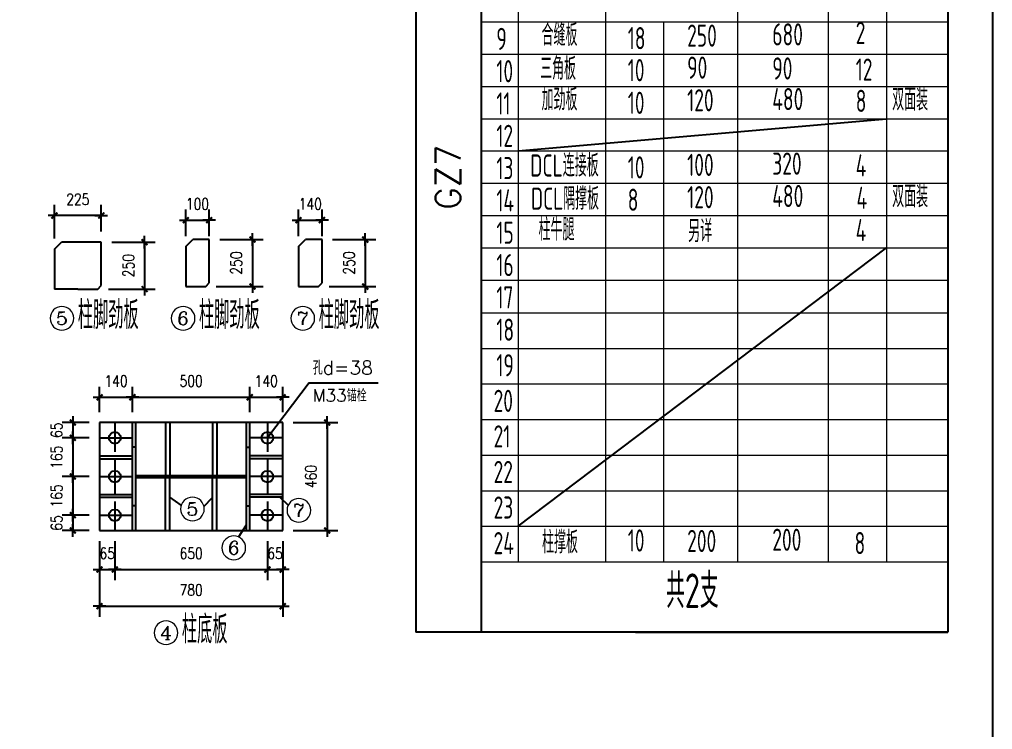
# Model space of a CAD drawing. Header units: millimetres. Extents: x 2451220 to 4527627, y -5186613 to -1639140.
# Drawn here: x 2491681 to 2499972, y -1788656 to -1782604 of the extents above; entities that cross this region are included whole.
import ezdxf
from ezdxf.enums import TextEntityAlignment as Align

# ---------------------------------------------------------------- set-up
doc = ezdxf.new("R2010")
doc.units = ezdxf.units.MM
doc.header["$LTSCALE"] = 1000
doc.header["$PDMODE"] = 34
doc.linetypes.add('CENTER', pattern=[50.8, 31.75, -6.35, 6.35, -6.35])
doc.layers.add('轴线层', color=1, linetype='CENTER', lineweight=15)
doc.layers.add('钢架', color=7, linetype='Continuous', lineweight=25)
doc.styles.add('COMPLEX', font='COMPLEX')
doc.styles.add('DIM_FONT', font='simplex.shx', dxfattribs={"width": 0.8, "bigfont": 'hztxt.shx'})
doc.styles.add('hz', font='gbenor.shx', dxfattribs={"width": 0.75, "height": 100, "bigfont": 'gbcbig.shx'})
doc.styles.get("Standard").update_dxf_attribs({"font": 'txt', "bigfont": 'gbcbig.shx'})
doc.dimstyles.new('WGH(2)', dxfattribs={"dimscale": 1.2, "dimtxt": 100, "dimasz": 0.5, "dimexe": 75, "dimexo": 75, "dimgap": 75, "dimtad": 1, "dimdec": 0, "dimlfac": 0.5, "dimzin": 0, "dimdsep": 46, "dimtxsty": 'DIM_FONT', "dimblk1": '_DIMX', "dimblk2": '_DIMX', "dimsah": 1, "dimcen": 0.09, "dimclrd": 3, "dimclre": 3, "dimclrt": 7, "dimadec": 0, "dimazin": 0, "dimtfac": 1, "dimtdec": 0, "dimtix": 1, "dimtmove": 2, "dimatfit": 3, "dimldrblk": '_DIMX', "dimfxl": 1, "dimtolj": 1, "dimtzin": 0, "dimarcsym": 0})

# ---------------------------------------------------------------- blocks, each defined once
blk = doc.blocks.new('_DIMX')
blk.add_line((-150, 0), (150, 0))
at = {"const_width": 50}
blk.add_lwpolyline([(-70, -70), (70, 70)], dxfattribs=at)
blk = doc.blocks.new('*D2263')
at = {"color": 3, "lineweight": -2}
for p, q in [((2492363.8, -1787049.9), (2492363.8, -1787382.6)), ((2492493.8, -1787049.9), (2492493.8, -1787382.6)), ((2492363.4, -1787292.6), (2492363.1, -1787292.6)), ((2492363.8, -1787292.6), (2492493.8, -1787292.6)), ((2492494.1, -1787292.6), (2492494.5, -1787292.6))]:
    blk.add_line(p, q, dxfattribs=at)
at = {"layer": 'Defpoints', "color": 0}
for p in [(2492363.8, -1786959.9), (2492493.8, -1786959.9), (2492493.8, -1787292.6)]:
    blk.add_point(p, dxfattribs=at)
at = {"color": 3, "lineweight": -2, "xscale": 0.36, "yscale": 0.36, "zscale": 0.36}
blk.add_blockref('_DIMX', (2492363.8, -1787292.6), dxfattribs=at)
at = {"color": 3, "lineweight": -2, "xscale": 0.36, "yscale": 0.36, "zscale": 0.36, "rotation": 180}
blk.add_blockref('_DIMX', (2492493.8, -1787292.6), dxfattribs=at)
at = {"color": 7, "insert": (2492428.8, -1787154.6), "char_height": 96, "attachment_point": 5, "style": 'DIM_FONT'}
blk.add_mtext('\\A1;65', dxfattribs=at)
blk = doc.blocks.new('*D2264')
at = {"color": 3, "lineweight": -2}
for p, q in [((2492493.8, -1787049.9), (2492493.8, -1787382.6)), ((2493793.8, -1787049.9), (2493793.8, -1787382.6)), ((2492494.1, -1787292.6), (2493793.4, -1787292.6))]:
    blk.add_line(p, q, dxfattribs=at)
at = {"layer": 'Defpoints', "color": 0}
for p in [(2492493.8, -1786959.9), (2493793.8, -1786959.9), (2493793.8, -1787292.6)]:
    blk.add_point(p, dxfattribs=at)
at = {"color": 3, "lineweight": -2, "xscale": 0.36, "yscale": 0.36, "zscale": 0.36, "rotation": 180}
blk.add_blockref('_DIMX', (2492493.8, -1787292.6), dxfattribs=at)
at = {"color": 3, "lineweight": -2, "xscale": 0.36, "yscale": 0.36, "zscale": 0.36}
blk.add_blockref('_DIMX', (2493793.8, -1787292.6), dxfattribs=at)
at = {"color": 7, "insert": (2493143.8, -1787154.6), "char_height": 96, "attachment_point": 5, "style": 'DIM_FONT'}
blk.add_mtext('\\A1;650', dxfattribs=at)
blk = doc.blocks.new('*D2265')
at = {"color": 3, "lineweight": -2}
for p, q in [((2493793.8, -1787049.9), (2493793.8, -1787382.6)), ((2493923.8, -1787049.9), (2493923.8, -1787382.6)), ((2493793.4, -1787292.6), (2493793.1, -1787292.6)), ((2493793.8, -1787292.6), (2493923.8, -1787292.6)), ((2493924.1, -1787292.6), (2493924.5, -1787292.6))]:
    blk.add_line(p, q, dxfattribs=at)
at = {"layer": 'Defpoints', "color": 0}
for p in [(2493793.8, -1786959.9), (2493923.8, -1786959.9), (2493923.8, -1787292.6)]:
    blk.add_point(p, dxfattribs=at)
at = {"color": 3, "lineweight": -2, "xscale": 0.36, "yscale": 0.36, "zscale": 0.36}
blk.add_blockref('_DIMX', (2493793.8, -1787292.6), dxfattribs=at)
at = {"color": 3, "lineweight": -2, "xscale": 0.36, "yscale": 0.36, "zscale": 0.36, "rotation": 180}
blk.add_blockref('_DIMX', (2493923.8, -1787292.6), dxfattribs=at)
at = {"color": 7, "insert": (2493858.8, -1787154.6), "char_height": 96, "attachment_point": 5, "style": 'DIM_FONT'}
blk.add_mtext('\\A1;65', dxfattribs=at)
blk = doc.blocks.new('*D2266')
at = {"color": 3, "lineweight": -2}
for p, q in [((2492273.8, -1786039.9), (2492045.4, -1786039.9)), ((2492135.4, -1786039.5), (2492135.4, -1786039.2)), ((2492135.4, -1786039.9), (2492135.4, -1786169.9)), ((2492273.8, -1786169.9), (2492045.4, -1786169.9)), ((2492135.4, -1786170.3), (2492135.4, -1786170.6))]:
    blk.add_line(p, q, dxfattribs=at)
at = {"layer": 'Defpoints', "color": 0}
for p in [(2492363.8, -1786039.9), (2492135.4, -1786169.9), (2492363.8, -1786169.9)]:
    blk.add_point(p, dxfattribs=at)
at = {"color": 3, "lineweight": -2, "xscale": 0.36, "yscale": 0.36, "zscale": 0.36}
for p, rotation in [((2492135.4, -1786039.9), 270), ((2492135.4, -1786169.9), 90)]:
    blk.add_blockref('_DIMX', p, dxfattribs=dict(at, rotation=rotation))
at = {"color": 7, "insert": (2491997.4, -1786104.9), "char_height": 96, "attachment_point": 5, "rotation": 90, "style": 'DIM_FONT'}
blk.add_mtext('\\A1;65', dxfattribs=at)
blk = doc.blocks.new('*D2267')
at = {"color": 3, "lineweight": -2}
for p, q in [((2492135.4, -1786169.5), (2492135.4, -1786169.2)), ((2492273.8, -1786169.9), (2492045.4, -1786169.9)), ((2492135.4, -1786169.9), (2492135.4, -1786499.9)), ((2492273.8, -1786499.9), (2492045.4, -1786499.9)), ((2492135.4, -1786500.3), (2492135.4, -1786500.6))]:
    blk.add_line(p, q, dxfattribs=at)
at = {"layer": 'Defpoints', "color": 0}
for p in [(2492363.8, -1786169.9), (2492135.4, -1786499.9), (2492363.8, -1786499.9)]:
    blk.add_point(p, dxfattribs=at)
at = {"color": 3, "lineweight": -2, "xscale": 0.36, "yscale": 0.36, "zscale": 0.36}
for p, rotation in [((2492135.4, -1786169.9), 270), ((2492135.4, -1786499.9), 90)]:
    blk.add_blockref('_DIMX', p, dxfattribs=dict(at, rotation=rotation))
at = {"color": 7, "insert": (2491997.4, -1786334.9), "char_height": 96, "attachment_point": 5, "rotation": 90, "style": 'DIM_FONT'}
blk.add_mtext('\\A1;165', dxfattribs=at)
blk = doc.blocks.new('*D2268')
at = {"color": 3, "lineweight": -2}
for p, q in [((2492273.8, -1786499.9), (2492045.4, -1786499.9)), ((2492135.4, -1786499.5), (2492135.4, -1786499.2)), ((2492135.4, -1786499.9), (2492135.4, -1786829.9)), ((2492273.8, -1786829.9), (2492045.4, -1786829.9)), ((2492135.4, -1786830.3), (2492135.4, -1786830.6))]:
    blk.add_line(p, q, dxfattribs=at)
at = {"layer": 'Defpoints', "color": 0}
for p in [(2492363.8, -1786499.9), (2492135.4, -1786829.9), (2492363.8, -1786829.9)]:
    blk.add_point(p, dxfattribs=at)
at = {"color": 3, "lineweight": -2, "xscale": 0.36, "yscale": 0.36, "zscale": 0.36}
for p, rotation in [((2492135.4, -1786499.9), 270), ((2492135.4, -1786829.9), 90)]:
    blk.add_blockref('_DIMX', p, dxfattribs=dict(at, rotation=rotation))
at = {"color": 7, "insert": (2491997.4, -1786664.9), "char_height": 96, "attachment_point": 5, "rotation": 90, "style": 'DIM_FONT'}
blk.add_mtext('\\A1;165', dxfattribs=at)
blk = doc.blocks.new('*D2269')
at = {"color": 3, "lineweight": -2}
for p, q in [((2492273.8, -1786829.9), (2492045.4, -1786829.9)), ((2492135.4, -1786829.5), (2492135.4, -1786829.2)), ((2492135.4, -1786829.9), (2492135.4, -1786959.9)), ((2492273.8, -1786959.9), (2492045.4, -1786959.9)), ((2492135.4, -1786960.3), (2492135.4, -1786960.6))]:
    blk.add_line(p, q, dxfattribs=at)
at = {"layer": 'Defpoints', "color": 0}
for p in [(2492363.8, -1786829.9), (2492135.4, -1786959.9), (2492363.8, -1786959.9)]:
    blk.add_point(p, dxfattribs=at)
at = {"color": 3, "lineweight": -2, "xscale": 0.36, "yscale": 0.36, "zscale": 0.36}
for p, rotation in [((2492135.4, -1786829.9), 270), ((2492135.4, -1786959.9), 90)]:
    blk.add_blockref('_DIMX', p, dxfattribs=dict(at, rotation=rotation))
at = {"color": 7, "insert": (2491997.4, -1786894.9), "char_height": 96, "attachment_point": 5, "rotation": 90, "style": 'DIM_FONT'}
blk.add_mtext('\\A1;65', dxfattribs=at)
blk = doc.blocks.new('*D2270')
at = {"color": 3, "lineweight": -2}
for p, q in [((2492363.8, -1785949.9), (2492363.8, -1785734.2)), ((2492643.8, -1785949.9), (2492643.8, -1785734.2)), ((2492363.4, -1785824.2), (2492363.1, -1785824.2)), ((2492363.8, -1785824.2), (2492643.8, -1785824.2)), ((2492644.1, -1785824.2), (2492644.5, -1785824.2))]:
    blk.add_line(p, q, dxfattribs=at)
at = {"layer": 'Defpoints', "color": 0}
for p in [(2492643.8, -1785824.2), (2492363.8, -1786039.9), (2492643.8, -1786039.9)]:
    blk.add_point(p, dxfattribs=at)
at = {"color": 3, "lineweight": -2, "xscale": 0.36, "yscale": 0.36, "zscale": 0.36}
blk.add_blockref('_DIMX', (2492363.8, -1785824.2), dxfattribs=at)
at = {"color": 3, "lineweight": -2, "xscale": 0.36, "yscale": 0.36, "zscale": 0.36, "rotation": 180}
blk.add_blockref('_DIMX', (2492643.8, -1785824.2), dxfattribs=at)
at = {"color": 7, "insert": (2492503.8, -1785686.2), "char_height": 96, "attachment_point": 5, "style": 'DIM_FONT'}
blk.add_mtext('\\A1;140', dxfattribs=at)
blk = doc.blocks.new('*D2271')
at = {"color": 3, "lineweight": -2}
for p, q in [((2492643.8, -1785949.9), (2492643.8, -1785734.2)), ((2493643.8, -1785949.9), (2493643.8, -1785734.2)), ((2492644.1, -1785824.2), (2493643.4, -1785824.2))]:
    blk.add_line(p, q, dxfattribs=at)
at = {"layer": 'Defpoints', "color": 0}
for p in [(2493643.8, -1785824.2), (2492643.8, -1786039.9), (2493643.8, -1786039.9)]:
    blk.add_point(p, dxfattribs=at)
at = {"color": 3, "lineweight": -2, "xscale": 0.36, "yscale": 0.36, "zscale": 0.36, "rotation": 180}
blk.add_blockref('_DIMX', (2492643.8, -1785824.2), dxfattribs=at)
at = {"color": 3, "lineweight": -2, "xscale": 0.36, "yscale": 0.36, "zscale": 0.36}
blk.add_blockref('_DIMX', (2493643.8, -1785824.2), dxfattribs=at)
at = {"color": 7, "insert": (2493143.8, -1785686.2), "char_height": 96, "attachment_point": 5, "style": 'DIM_FONT'}
blk.add_mtext('\\A1;500', dxfattribs=at)
blk = doc.blocks.new('*D2272')
at = {"color": 3, "lineweight": -2}
for p, q in [((2493643.8, -1785949.9), (2493643.8, -1785734.2)), ((2493923.8, -1785949.9), (2493923.8, -1785734.2)), ((2493643.4, -1785824.2), (2493643.1, -1785824.2)), ((2493643.8, -1785824.2), (2493923.8, -1785824.2)), ((2493924.1, -1785824.2), (2493924.5, -1785824.2))]:
    blk.add_line(p, q, dxfattribs=at)
at = {"layer": 'Defpoints', "color": 0}
for p in [(2493923.8, -1785824.2), (2493643.8, -1786039.9), (2493923.8, -1786039.9)]:
    blk.add_point(p, dxfattribs=at)
at = {"color": 3, "lineweight": -2, "xscale": 0.36, "yscale": 0.36, "zscale": 0.36}
blk.add_blockref('_DIMX', (2493643.8, -1785824.2), dxfattribs=at)
at = {"color": 3, "lineweight": -2, "xscale": 0.36, "yscale": 0.36, "zscale": 0.36, "rotation": 180}
blk.add_blockref('_DIMX', (2493923.8, -1785824.2), dxfattribs=at)
at = {"color": 7, "insert": (2493783.8, -1785686.2), "char_height": 96, "attachment_point": 5, "style": 'DIM_FONT'}
blk.add_mtext('\\A1;140', dxfattribs=at)
blk = doc.blocks.new('*D2273')
at = {"color": 3, "lineweight": -2}
for p, q in [((2494013.8, -1786039.9), (2494392.8, -1786039.9)), ((2494302.8, -1786040.3), (2494302.8, -1786959.5)), ((2494013.8, -1786959.9), (2494392.8, -1786959.9))]:
    blk.add_line(p, q, dxfattribs=at)
at = {"layer": 'Defpoints', "color": 0}
for p in [(2493923.8, -1786039.9), (2493923.8, -1786959.9), (2494302.8, -1786959.9)]:
    blk.add_point(p, dxfattribs=at)
at = {"color": 3, "lineweight": -2, "xscale": 0.36, "yscale": 0.36, "zscale": 0.36}
for p, rotation in [((2494302.8, -1786039.9), 90), ((2494302.8, -1786959.9), 270)]:
    blk.add_blockref('_DIMX', p, dxfattribs=dict(at, rotation=rotation))
at = {"color": 7, "insert": (2494164.8, -1786499.9), "char_height": 96, "attachment_point": 5, "rotation": 90, "style": 'DIM_FONT'}
blk.add_mtext('\\A1;460', dxfattribs=at)
blk = doc.blocks.new('*D2274')
at = {"color": 3, "lineweight": -2}
for p, q in [((2492363.8, -1787049.9), (2492363.8, -1787695)), ((2493923.8, -1787049.9), (2493923.8, -1787695)), ((2492364.1, -1787605), (2493923.4, -1787605))]:
    blk.add_line(p, q, dxfattribs=at)
at = {"layer": 'Defpoints', "color": 0}
for p in [(2492363.8, -1786959.9), (2493923.8, -1786959.9), (2493923.8, -1787605)]:
    blk.add_point(p, dxfattribs=at)
at = {"color": 3, "lineweight": -2, "xscale": 0.36, "yscale": 0.36, "zscale": 0.36, "rotation": 180}
blk.add_blockref('_DIMX', (2492363.8, -1787605), dxfattribs=at)
at = {"color": 3, "lineweight": -2, "xscale": 0.36, "yscale": 0.36, "zscale": 0.36}
blk.add_blockref('_DIMX', (2493923.8, -1787605), dxfattribs=at)
at = {"color": 7, "insert": (2493143.8, -1787467), "char_height": 96, "attachment_point": 5, "style": 'DIM_FONT'}
blk.add_mtext('\\A1;780', dxfattribs=at)
blk = doc.blocks.new('*D2289')
at = {"color": 3, "lineweight": -2}
for p, q in [((2492468.6, -1784501.8), (2492837.1, -1784501.8)), ((2492747.1, -1784502.2), (2492747.1, -1784901.4)), ((2492438.6, -1784901.8), (2492837.1, -1784901.8))]:
    blk.add_line(p, q, dxfattribs=at)
at = {"layer": 'Defpoints', "color": 0}
for p in [(2492378.6, -1784501.8), (2492348.6, -1784901.8), (2492747.1, -1784901.8)]:
    blk.add_point(p, dxfattribs=at)
at = {"color": 3, "lineweight": -2, "xscale": 0.36, "yscale": 0.36, "zscale": 0.36}
for p, rotation in [((2492747.1, -1784501.8), 90), ((2492747.1, -1784901.8), 270)]:
    blk.add_blockref('_DIMX', p, dxfattribs=dict(at, rotation=rotation))
at = {"color": 7, "insert": (2492609.1, -1784701.8), "char_height": 96, "attachment_point": 5, "rotation": 90, "style": 'DIM_FONT'}
blk.add_mtext('\\A1;250', dxfattribs=at)
blk = doc.blocks.new('*D2290')
at = {"color": 3, "lineweight": -2}
for p, q in [((2493387.9, -1784479.9), (2493756.4, -1784479.9)), ((2493666.4, -1784480.2), (2493666.4, -1784879.5)), ((2493357.9, -1784879.9), (2493756.4, -1784879.9))]:
    blk.add_line(p, q, dxfattribs=at)
at = {"layer": 'Defpoints', "color": 0}
for p in [(2493297.9, -1784479.9), (2493267.9, -1784879.9), (2493666.4, -1784879.9)]:
    blk.add_point(p, dxfattribs=at)
at = {"color": 3, "lineweight": -2, "xscale": 0.36, "yscale": 0.36, "zscale": 0.36}
for p, rotation in [((2493666.4, -1784479.9), 90), ((2493666.4, -1784879.9), 270)]:
    blk.add_blockref('_DIMX', p, dxfattribs=dict(at, rotation=rotation))
at = {"color": 7, "insert": (2493528.4, -1784679.9), "char_height": 96, "attachment_point": 5, "rotation": 90, "style": 'DIM_FONT'}
blk.add_mtext('\\A1;250', dxfattribs=at)
blk = doc.blocks.new('*D2291')
at = {"color": 3, "lineweight": -2}
for p, q in [((2493097.9, -1784449.9), (2493097.9, -1784224.3)), ((2493297.9, -1784449.9), (2493297.9, -1784224.3)), ((2493097.5, -1784314.3), (2493097.2, -1784314.3)), ((2493097.9, -1784314.3), (2493297.9, -1784314.3)), ((2493298.3, -1784314.3), (2493298.6, -1784314.3))]:
    blk.add_line(p, q, dxfattribs=at)
at = {"layer": 'Defpoints', "color": 0}
for p in [(2493297.9, -1784314.3), (2493097.9, -1784539.9), (2493297.9, -1784539.9)]:
    blk.add_point(p, dxfattribs=at)
at = {"color": 3, "lineweight": -2, "xscale": 0.36, "yscale": 0.36, "zscale": 0.36}
blk.add_blockref('_DIMX', (2493097.9, -1784314.3), dxfattribs=at)
at = {"color": 3, "lineweight": -2, "xscale": 0.36, "yscale": 0.36, "zscale": 0.36, "rotation": 180}
blk.add_blockref('_DIMX', (2493297.9, -1784314.3), dxfattribs=at)
at = {"color": 7, "insert": (2493197.9, -1784176.3), "char_height": 96, "attachment_point": 5, "style": 'DIM_FONT'}
blk.add_mtext('\\A1;100', dxfattribs=at)
blk = doc.blocks.new('*D2292')
at = {"color": 3, "lineweight": -2}
for p, q in [((2491978.6, -1784471.8), (2491978.6, -1784184.9)), ((2492378.6, -1784411.8), (2492378.6, -1784184.9)), ((2492378.3, -1784274.9), (2491979, -1784274.9))]:
    blk.add_line(p, q, dxfattribs=at)
at = {"layer": 'Defpoints', "color": 0}
for p in [(2491978.6, -1784274.9), (2492378.6, -1784501.8), (2491978.6, -1784561.8)]:
    blk.add_point(p, dxfattribs=at)
at = {"color": 3, "lineweight": -2, "xscale": 0.36, "yscale": 0.36, "zscale": 0.36, "rotation": 180}
blk.add_blockref('_DIMX', (2491978.6, -1784274.9), dxfattribs=at)
at = {"color": 3, "lineweight": -2, "xscale": 0.36, "yscale": 0.36, "zscale": 0.36}
blk.add_blockref('_DIMX', (2492378.6, -1784274.9), dxfattribs=at)
at = {"color": 7, "insert": (2492178.6, -1784136.9), "char_height": 96, "attachment_point": 5, "style": 'DIM_FONT'}
blk.add_mtext('\\A1;225', dxfattribs=at)
blk = doc.blocks.new('*D2293')
at = {"color": 3, "lineweight": -2}
for p, q in [((2494349, -1784479.9), (2494717.5, -1784479.9)), ((2494627.5, -1784480.2), (2494627.5, -1784879.5)), ((2494319, -1784879.9), (2494717.5, -1784879.9))]:
    blk.add_line(p, q, dxfattribs=at)
at = {"layer": 'Defpoints', "color": 0}
for p in [(2494259, -1784479.9), (2494229, -1784879.9), (2494627.5, -1784879.9)]:
    blk.add_point(p, dxfattribs=at)
at = {"color": 3, "lineweight": -2, "xscale": 0.36, "yscale": 0.36, "zscale": 0.36}
for p, rotation in [((2494627.5, -1784479.9), 90), ((2494627.5, -1784879.9), 270)]:
    blk.add_blockref('_DIMX', p, dxfattribs=dict(at, rotation=rotation))
at = {"color": 7, "insert": (2494489.5, -1784679.9), "char_height": 96, "attachment_point": 5, "rotation": 90, "style": 'DIM_FONT'}
blk.add_mtext('\\A1;250', dxfattribs=at)
blk = doc.blocks.new('*D2294')
at = {"color": 3, "lineweight": -2}
for p, q in [((2494059, -1784449.9), (2494059, -1784224.3)), ((2494259, -1784449.9), (2494259, -1784224.3)), ((2494058.6, -1784314.3), (2494058.3, -1784314.3)), ((2494059, -1784314.3), (2494259, -1784314.3)), ((2494259.3, -1784314.3), (2494259.7, -1784314.3))]:
    blk.add_line(p, q, dxfattribs=at)
at = {"layer": 'Defpoints', "color": 0}
for p in [(2494259, -1784314.3), (2494059, -1784539.9), (2494259, -1784539.9)]:
    blk.add_point(p, dxfattribs=at)
at = {"color": 3, "lineweight": -2, "xscale": 0.36, "yscale": 0.36, "zscale": 0.36}
blk.add_blockref('_DIMX', (2494059, -1784314.3), dxfattribs=at)
at = {"color": 3, "lineweight": -2, "xscale": 0.36, "yscale": 0.36, "zscale": 0.36, "rotation": 180}
blk.add_blockref('_DIMX', (2494259, -1784314.3), dxfattribs=at)
at = {"color": 7, "insert": (2494159, -1784176.3), "char_height": 96, "attachment_point": 5, "style": 'DIM_FONT'}
blk.add_mtext('\\A1;140', dxfattribs=at)
blk = doc.blocks.new('轴线标号')
at = {"lineweight": 13}
blk.add_circle((0, 0), 0.5, dxfattribs=at)
at = {"layer": '钢架', "lineweight": 13, "style": 'COMPLEX', "width": 1.041667}
blk.add_attdef('A', text='', height=0.56, dxfattribs=at).set_placement((-0.25, -0.28), (0.25, -0.28), align=Align.FIT)

msp = doc.modelspace()

# ---------------------------------------------------------------- linework, layer by layer
at = {"color": 1}
for p, q in [((2495058.8, -1779778.9), (2495058.8, -1787826.8)), ((2495617.8, -1787826.8), (2495617.8, -1780419.7))]:
    msp.add_line(p, q, dxfattribs=at)
for p, q in [((2499592, -1779778.9), (2499592, -1787826.8)), ((2495929.8, -1783724.8), (2499068, -1783449.4)), ((2491978.6, -1784561.8), (2492038.6, -1784501.8)), ((2492378.6, -1784501.8), (2492038.6, -1784501.8)), ((2492378.6, -1784871.8), (2492378.6, -1784501.8)), ((2493097.9, -1784539.9), (2493157.9, -1784479.9)), ((2493297.9, -1784479.9), (2493157.9, -1784479.9)), ((2493297.9, -1784849.9), (2493297.9, -1784479.9)), ((2494059, -1784539.9), (2494119, -1784479.9)), ((2494259, -1784479.9), (2494119, -1784479.9)), ((2494259, -1784849.9), (2494259, -1784479.9)), ((2491978.6, -1784561.8), (2491978.6, -1784901.8)), ((2493097.9, -1784539.9), (2493097.9, -1784879.9)), ((2494059, -1784539.9), (2494059, -1784879.9)), ((2495929.8, -1786923.7), (2499068, -1784551.1)), ((2492178.6, -1784901.8), (2491978.6, -1784901.8)), ((2492178.6, -1784901.8), (2492348.6, -1784901.8)), ((2492348.6, -1784901.8), (2492378.6, -1784871.8)), ((2493097.9, -1784879.9), (2493267.9, -1784879.9)), ((2493267.9, -1784879.9), (2493297.9, -1784849.9)), ((2494059, -1784879.9), (2494229, -1784879.9)), ((2494229, -1784879.9), (2494259, -1784849.9)), ((2494148.1, -1785700.3), (2493793.8, -1786169.9)), ((2494148.1, -1785700.3), (2494736.9, -1785700.3)), ((2492363.8, -1786039.9), (2492363.8, -1786959.9)), ((2493923.8, -1786039.9), (2492363.8, -1786039.9)), ((2492493.8, -1786039.9), (2492493.8, -1786287.9)), ((2492643.8, -1786959.9), (2492643.8, -1786039.9)), ((2492671.8, -1786959.9), (2492671.8, -1786039.9)), ((2492925.8, -1786039.9), (2492925.8, -1786491.9)), ((2492961.8, -1786039.9), (2492961.8, -1786491.9)), ((2493325.8, -1786039.9), (2493325.8, -1786491.9)), ((2493361.8, -1786039.9), (2493361.8, -1786491.9)), ((2493615.8, -1786959.9), (2493615.8, -1786039.9)), ((2493643.8, -1786959.9), (2493643.8, -1786039.9)), ((2493793.8, -1786039.9), (2493793.8, -1786287.9)), ((2493923.8, -1786959.9), (2493923.8, -1786039.9)), ((2492363.8, -1786169.9), (2492643.8, -1786169.9)), ((2492671.8, -1786249.9), (2492643.8, -1786249.9)), ((2493615.8, -1786249.9), (2493643.8, -1786249.9)), ((2493923.8, -1786169.9), (2493643.8, -1786169.9)), ((2492363.8, -1786323.6), (2492643.8, -1786323.6)), ((2493923.8, -1786323.6), (2493643.8, -1786323.6)), ((2492363.8, -1786347.6), (2492643.8, -1786347.6)), ((2492493.8, -1786347.6), (2492493.8, -1786652.2)), ((2493923.8, -1786347.6), (2493643.8, -1786347.6)), ((2493793.8, -1786347.6), (2493793.8, -1786652.2)), ((2492363.8, -1786499.9), (2492643.8, -1786499.9)), ((2492671.8, -1786491.9), (2493615.8, -1786491.9)), ((2493923.8, -1786499.9), (2493643.8, -1786499.9)), ((2492671.8, -1786507.9), (2493615.8, -1786507.9)), ((2492925.8, -1786959.9), (2492925.8, -1786507.9)), ((2492961.8, -1786959.9), (2492961.8, -1786507.9)), ((2493325.8, -1786959.9), (2493325.8, -1786507.9)), ((2493361.8, -1786959.9), (2493361.8, -1786507.9)), ((2492363.8, -1786652.2), (2492643.8, -1786652.2)), ((2493923.8, -1786652.2), (2493643.8, -1786652.2)), ((2492363.8, -1786676.2), (2492643.8, -1786676.2)), ((2492493.8, -1786711.9), (2492493.8, -1786959.9)), ((2492671.8, -1786749.9), (2492643.8, -1786749.9)), ((2493059.3, -1786743.7), (2492961.8, -1786674.5)), ((2493253.4, -1786755.7), (2493325.8, -1786678)), ((2493615.8, -1786749.9), (2493643.8, -1786749.9)), ((2493923.8, -1786676.2), (2493643.8, -1786676.2)), ((2493793.8, -1786711.9), (2493793.8, -1786959.9)), ((2493970.5, -1786744.3), (2493899.9, -1786676.2)), ((2492363.8, -1786829.9), (2492643.8, -1786829.9)), ((2493923.8, -1786829.9), (2493643.8, -1786829.9)), ((2493548.1, -1787015.3), (2493615.8, -1786910.5)), ((2492363.8, -1786959.9), (2493923.8, -1786959.9)), ((2496930.8, -1787826.8), (2499592, -1787826.8))]:
    msp.add_line(p, q)
at = {"lineweight": -3}
msp.add_line((2499592, -1787826.8), (2495058.8, -1787826.8), dxfattribs=at)
msp.add_lwpolyline([(2499972, -1788999.2), (2483552.7, -1788999.2), (2483552.7, -1776042.3), (2499972, -1776042.3)], close=True)
for centre in [(2492493.8, -1786169.9), (2493793.8, -1786169.9), (2492493.8, -1786499.9), (2493793.8, -1786499.9), (2492493.8, -1786829.9), (2493793.8, -1786829.9)]:
    msp.add_circle(centre, 50)
at = {"layer": '钢架', "lineweight": 13}
for p, q in [((2495929.8, -1779778.9), (2495929.8, -1787226.9)), ((2496673.4, -1779778.9), (2496673.4, -1785432.9)), ((2497798.8, -1779778.9), (2497798.8, -1785710.9)), ((2498572.8, -1779778.9), (2498572.8, -1787226.9)), ((2499068, -1779778.9), (2499068, -1787226.9)), ((2495617.8, -1782623.1), (2499592, -1782623.1)), ((2497169.3, -1782623.1), (2497169.3, -1783173.9)), ((2495617.8, -1782898.5), (2499592, -1782898.5)), ((2495617.8, -1783173.9), (2499592, -1783173.9)), ((2495617.8, -1783173.9), (2499592, -1783173.9)), ((2495617.8, -1783173.9), (2499592, -1783173.9)), ((2495617.8, -1783173.9), (2499592, -1783173.9)), ((2497169.3, -1783173.9), (2497169.3, -1785377.7)), ((2497169.3, -1783173.9), (2497169.3, -1787226.9)), ((2495617.8, -1783449.4), (2499592, -1783449.4)), ((2495617.8, -1783449.4), (2499592, -1783449.4)), ((2495617.8, -1783724.8), (2499592, -1783724.8)), ((2495617.8, -1783724.8), (2499592, -1783724.8)), ((2495617.8, -1783724.8), (2499592, -1783724.8)), ((2495617.8, -1783724.8), (2499592, -1783724.8)), ((2495617.8, -1784000.2), (2499592, -1784000.2)), ((2495617.8, -1784000.2), (2499592, -1784000.2)), ((2497169.3, -1783952.6), (2497169.3, -1783974.7)), ((2495617.8, -1784275.6), (2499592, -1784275.6)), ((2495617.8, -1784275.6), (2499592, -1784275.6)), ((2495617.8, -1784275.6), (2499592, -1784275.6)), ((2495617.8, -1784275.6), (2499592, -1784275.6)), ((2495617.8, -1784551.1), (2499592, -1784551.1)), ((2495617.8, -1784551.1), (2499592, -1784551.1)), ((2495617.8, -1784551.1), (2499592, -1784551.1)), ((2495617.8, -1784551.1), (2499592, -1784551.1)), ((2495617.8, -1784826.5), (2499592, -1784826.5)), ((2495617.8, -1784826.5), (2499592, -1784826.5)), ((2495617.8, -1784826.5), (2499592, -1784826.5)), ((2495617.8, -1784826.5), (2499592, -1784826.5)), ((2495617.8, -1785104.5), (2499592, -1785104.5)), ((2495617.8, -1785407.7), (2499592, -1785407.7)), ((2495617.8, -1785407.7), (2499592, -1785407.7)), ((2495617.8, -1785407.7), (2499592, -1785407.7)), ((2495617.8, -1785407.7), (2499592, -1785407.7)), ((2495617.8, -1785407.7), (2499592, -1785407.7)), ((2496673.4, -1785432.9), (2496673.4, -1787226.9)), ((2495617.8, -1785710.9), (2499592, -1785710.9)), ((2497798.8, -1785703.6), (2497798.8, -1787226.9)), ((2497798.8, -1785710.9), (2497798.8, -1787226.9)), ((2495617.8, -1786014.1), (2499592, -1786014.1)), ((2497798.8, -1786006.8), (2497798.8, -1787226.9)), ((2495617.8, -1786317.3), (2499592, -1786317.3)), ((2495617.8, -1786317.3), (2499592, -1786317.3)), ((2497798.8, -1786317.3), (2497798.8, -1786944.9)), ((2495617.8, -1786620.5), (2499592, -1786620.5)), ((2495617.8, -1786923.7), (2499592, -1786923.7)), ((2497798.8, -1786916.4), (2497798.8, -1787225)), ((2497798.8, -1787141.1), (2497798.8, -1787149.8)), ((2495617.8, -1787226.9), (2499592, -1787226.9)), ((2497098, -1787826.8), (2497098, -1787835.5))]:
    msp.add_line(p, q, dxfattribs=at)

# ---------------------------------------------------------------- block references
ref = msp.add_blockref('轴线标号', (2492043.1, -1785151.3), dxfattribs=dict(xscale=-201.8218843135983, yscale=201.8218843135983, zscale=201.8218843136332))
ref.add_attrib('A', '5', dxfattribs={"layer": '钢架', "lineweight": 13, "height": 113, "style": 'COMPLEX', "width": 1.339286}).set_placement((2491992.7, -1785207.8), (2492093.6, -1785207.8), align=Align.FIT)
ref = msp.add_blockref('轴线标号', (2493075.3, -1785151.3), dxfattribs=dict(xscale=-201.8218843135983, yscale=201.8218843135983, zscale=201.8218843136332))
ref.add_attrib('A', '6', dxfattribs={"layer": '钢架', "lineweight": 13, "height": 113, "style": 'COMPLEX', "width": 1.339286}).set_placement((2493024.9, -1785207.8), (2493125.8, -1785207.8), align=Align.FIT)
ref = msp.add_blockref('轴线标号', (2494095.3, -1785151.3), dxfattribs=dict(xscale=-201.8218843135983, yscale=201.8218843135983, zscale=201.8218843136332))
ref.add_attrib('A', '7', dxfattribs={"layer": '钢架', "lineweight": 13, "height": 113, "style": 'COMPLEX', "width": 1.339286}).set_placement((2494044.9, -1785207.8), (2494145.8, -1785207.8), align=Align.FIT)
ref = msp.add_blockref('轴线标号', (2493154.7, -1786776.8), dxfattribs=dict(xscale=-201.8218843135983, yscale=201.8218843135983, zscale=201.8218843136332))
ref.add_attrib('A', '5', dxfattribs={"layer": '钢架', "lineweight": 13, "height": 113, "style": 'COMPLEX', "width": 1.339286}).set_placement((2493104.2, -1786833.3), (2493205.1, -1786833.3), align=Align.FIT)
ref = msp.add_blockref('轴线标号', (2494061.6, -1786787.6), dxfattribs=dict(xscale=-201.8218843135983, yscale=201.8218843135983, zscale=201.8218843136332))
ref.add_attrib('A', '7', dxfattribs={"layer": '钢架', "lineweight": 13, "height": 113, "style": 'COMPLEX', "width": 1.339286}).set_placement((2494011.2, -1786844.1), (2494112.1, -1786844.1), align=Align.FIT)
ref = msp.add_blockref('轴线标号', (2493507.4, -1787107.6), dxfattribs=dict(xscale=-201.8218843135983, yscale=201.8218843135983, zscale=201.8218843136332))
ref.add_attrib('A', '6', dxfattribs={"layer": '钢架', "lineweight": 13, "height": 113, "style": 'COMPLEX', "width": 1.339286}).set_placement((2493456.9, -1787164.1), (2493557.8, -1787164.1), align=Align.FIT)
ref = msp.add_blockref('轴线标号', (2492929.8, -1787831.2), dxfattribs=dict(xscale=-201.8218843135983, yscale=201.8218843135983, zscale=201.8218843136332))
ref.add_attrib('A', '4', dxfattribs={"layer": '钢架', "lineweight": 13, "height": 113, "style": 'COMPLEX', "width": 1.171875}).set_placement((2492879.4, -1787887.7), (2492980.3, -1787887.7), align=Align.FIT)

# ---------------------------------------------------------------- texts
at = {"layer": '轴线层', "color": 4, "linetype": 'ByBlock', "insert": (2495225.8, -1784226), "char_height": 212.47, "attachment_point": 1, "rotation": 90}
msp.add_mtext_dynamic_manual_height_columns('GZ7', width=1139.904, gutter_width=12.5, heights=[0], dxfattribs=at).dxf.set("width", 1245.869)
at = {"layer": '轴线层', "color": 0, "linetype": 'ByBlock', "attachment_point": 1}
for s, insert, char_height, own_width in [('孔d=38', (2494180.4, -1785513.7), 117.6, 1446.473), ('M33锚栓', (2494179.8, -1785755.2), 105.84, 1301.826)]:
    msp.add_mtext_dynamic_manual_height_columns(s, width=1506.743, gutter_width=12.5, heights=[336], dxfattribs=dict(at, insert=insert, char_height=char_height)).dxf.set("width", own_width)
at = {"layer": '钢架', "lineweight": 13, "attachment_point": 1, "style": 'hz'}
for s, insert, char_height, width in [('9', (2495744.3, -1782674.8), 188.9, 774.007), ('合缝板', (2496129.4, -1782640.1), 188.86, 774.007), ('\\pi400,t600;    18', (2496156.5, -1782668.8), 188.863, 1172.138), ('\\pi400,t600;    250', (2496662.9, -1782647), 188.863, 1172.138), ('\\pi400,t600;    680', (2497388.2, -1782636.7), 188.863, 1172.138), ('\\pi400,t600;    2', (2498099.1, -1782623.9), 188.863, 1172.138), (' 三角板', (2496040.3, -1782928.4), 188.86, 774.007), ('\\pi400,t600;    90', (2496662.9, -1782919.8), 188.863, 1172.138), ('\\pi400,t600;    90', (2497388.2, -1782927), 188.863, 1172.138), ('10', (2495744.3, -1782950.2), 188.86, 774.007), ('\\pi400,t600;    10', (2496156.5, -1782941.7), 188.863, 1172.138), ('\\pi400,t600;   12', (2498175.5, -1782936.4), 188.863, 1172.138), ('加劲板', (2496129.4, -1783191), 188.86, 774.007), ('双面装', (2499117, -1783191), 188.86, 774.007), ('11', (2495744.3, -1783225.6), 188.86, 774.007), ('\\pi400,t600;    10', (2496156.5, -1783219.7), 188.863, 1172.138), ('\\pi400,t600;    120', (2496662.9, -1783197.9), 188.863, 1172.138), ('\\pi400,t600;    480', (2497388.2, -1783187.6), 188.863, 1172.138), ('\\pi400,t600;    8', (2498098.9, -1783203.2), 188.863, 1172.138), ('12', (2495744.3, -1783501.1), 188.86, 774.007), ('DCL连接板', (2496032.7, -1783754.2), 188.86, 774.007), ('\\pi400,t600;    100', (2496662.9, -1783748.7), 188.863, 1172.138), ('\\pi400,t600;    320', (2497388.2, -1783738.4), 188.863, 1172.138), ('\\pi400,t600;    4', (2498098.9, -1783754), 188.863, 1172.138), ('13', (2495744.3, -1783776.5), 188.86, 774.007), ('\\pi400,t600;    10', (2496156.5, -1783770.5), 188.863, 1172.138), ('\\pi400,t600;    480', (2497388.2, -1784013.9), 188.863, 1172.138), ('双面装', (2499117, -1784017.3), 188.86, 774.007), ('14', (2495744.3, -1784051.9), 188.86, 774.007), ('DCL隅撑板', (2496039.4, -1784037.6), 187.5, 967.509), ('\\pi400,t600;    8', (2496156.5, -1784046), 188.863, 1172.138), ('\\pi400,t600;    120', (2496662.9, -1784024.1), 188.863, 1172.138), ('\\pi400,t600;     4', (2498028.9, -1784029.5), 188.863, 1172.138), ('15', (2495744.3, -1784327.3), 188.86, 774.007), (' 柱牛腿', (2496027.2, -1784299.3), 188.86, 774.007), (' 另详', (2497301.6, -1784313.4), 188.86, 774.007), ('\\pi400,t600;    4', (2498098.9, -1784304.9), 188.863, 1172.138), ('16', (2495744.3, -1784602.8), 188.86, 774.007), ('17', (2495744.3, -1784878.2), 188.86, 774.007), ('柱脚劲板', (2492178.2, -1785003.4), 240, 983.576), ('柱脚劲板', (2493210.4, -1785003.4), 240, 983.576), ('柱脚劲板', (2494230.4, -1785003.4), 240, 983.576), ('18', (2495744.3, -1785153.6), 188.86, 774.007), ('19', (2495744.3, -1785456.8), 188.86, 774.007), ('20', (2495720.9, -1785760), 188.86, 774.007), ('21', (2495720.9, -1786063.2), 188.86, 774.007), ('22', (2495720.9, -1786366.4), 188.86, 774.007), ('23', (2495720.9, -1786669.6), 188.86, 774.007), ('24', (2495720.9, -1786972.8), 188.86, 774.007), ('  柱撑板', (2495980.3, -1786965), 188.86, 774.007), ('\\pi400,t600;    10', (2496156.5, -1786950.4), 188.863, 1172.138), ('\\pi400,t600;    200', (2496662.9, -1786954.4), 188.863, 1172.138), ('\\pi400,t600;    200', (2497388.2, -1786944.1), 188.863, 1172.138), ('\\pi400,t600;  8', (2498242.6, -1786972.5), 188.863, 1172.138), ('共2支', (2497190.5, -1787325.7), 295.1, 946.647), ('柱底板', (2493064.9, -1787683.3), 240, 983.576)]:
    msp.add_mtext(s, dxfattribs=dict(at, insert=insert, char_height=char_height, width=width))

# ---------------------------------------------------------------- dimensions: what is measured, and where the dimension line sits
for base, p1, p2, text, picture, middle in [((2491978.6, -1784274.9), (2492378.6, -1784501.8), (2491978.6, -1784561.8), '225', '*D2292', (2492178.6, -1784136.9)), ((2493297.9, -1784314.3), (2493097.9, -1784539.9), (2493297.9, -1784539.9), '100', '*D2291', (2493197.9, -1784176.3)), ((2494259, -1784314.3), (2494059, -1784539.9), (2494259, -1784539.9), '140', '*D2294', (2494159, -1784176.3))]:
    dim = msp.add_linear_dim(base=base, p1=p1, p2=p2, text=text, dimstyle='WGH(2)', override={"dimtxt": 80, "dimasz": 0.3})
    dim.commit()
    dim.dimension.update_dxf_attribs({"geometry": picture, "text_midpoint": middle})
for base, p1, p2, picture, middle in [((2493666.4, -1784879.9), (2493297.9, -1784479.9), (2493267.9, -1784879.9), '*D2290', (2493528.4, -1784679.9)), ((2494627.5, -1784879.9), (2494259, -1784479.9), (2494229, -1784879.9), '*D2293', (2494489.5, -1784679.9)), ((2492747.1, -1784901.8), (2492378.6, -1784501.8), (2492348.6, -1784901.8), '*D2289', (2492609.1, -1784701.8))]:
    dim = msp.add_linear_dim(base=base, p1=p1, p2=p2, angle=90, text='250', dimstyle='WGH(2)', override={"dimtxt": 80, "dimasz": 0.3})
    dim.commit()
    dim.dimension.update_dxf_attribs({"geometry": picture, "text_midpoint": middle})
for base, p1, p2, picture, middle in [((2492643.8, -1785824.2), (2492363.8, -1786039.9), (2492643.8, -1786039.9), '*D2270', (2492503.8, -1785686.2)), ((2493643.8, -1785824.2), (2492643.8, -1786039.9), (2493643.8, -1786039.9), '*D2271', (2493143.8, -1785686.2)), ((2493923.8, -1785824.2), (2493643.8, -1786039.9), (2493923.8, -1786039.9), '*D2272', (2493783.8, -1785686.2)), ((2492493.8, -1787292.6), (2492363.8, -1786959.9), (2492493.8, -1786959.9), '*D2263', (2492428.8, -1787154.6)), ((2493923.8, -1787605), (2492363.8, -1786959.9), (2493923.8, -1786959.9), '*D2274', (2493143.8, -1787467)), ((2493793.8, -1787292.6), (2492493.8, -1786959.9), (2493793.8, -1786959.9), '*D2264', (2493143.8, -1787154.6)), ((2493923.8, -1787292.6), (2493793.8, -1786959.9), (2493923.8, -1786959.9), '*D2265', (2493858.8, -1787154.6))]:
    dim = msp.add_linear_dim(base=base, p1=p1, p2=p2, dimstyle='WGH(2)', override={"dimtxt": 80, "dimasz": 0.3})
    dim.commit()
    dim.dimension.update_dxf_attribs({"geometry": picture, "text_midpoint": middle})
for base, p1, p2, picture, middle in [((2492135.4, -1786169.9), (2492363.8, -1786039.9), (2492363.8, -1786169.9), '*D2266', (2491997.4, -1786104.9)), ((2494302.8, -1786959.9), (2493923.8, -1786039.9), (2493923.8, -1786959.9), '*D2273', (2494164.8, -1786499.9)), ((2492135.4, -1786499.9), (2492363.8, -1786169.9), (2492363.8, -1786499.9), '*D2267', (2491997.4, -1786334.9)), ((2492135.4, -1786829.9), (2492363.8, -1786499.9), (2492363.8, -1786829.9), '*D2268', (2491997.4, -1786664.9)), ((2492135.4, -1786959.9), (2492363.8, -1786829.9), (2492363.8, -1786959.9), '*D2269', (2491997.4, -1786894.9))]:
    dim = msp.add_linear_dim(base=base, p1=p1, p2=p2, angle=90, dimstyle='WGH(2)', override={"dimtxt": 80, "dimasz": 0.3})
    dim.commit()
    dim.dimension.update_dxf_attribs({"geometry": picture, "text_midpoint": middle})

doc.saveas('drawing.dxf')
